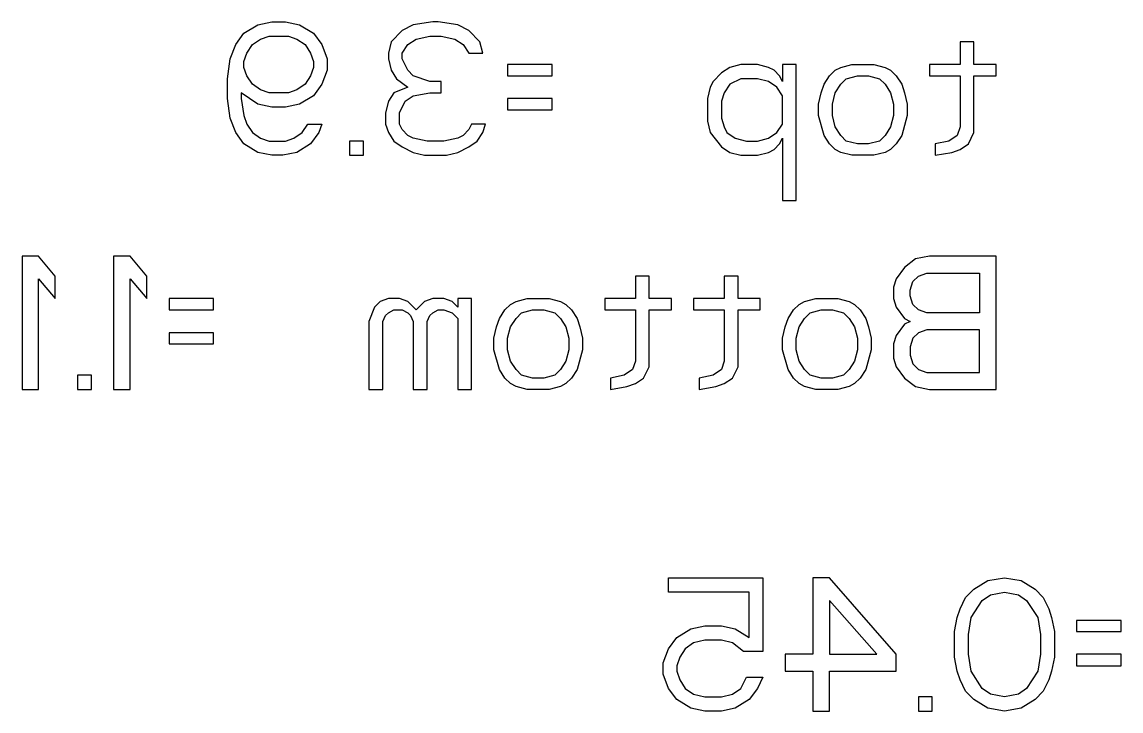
# Model space of a CAD drawing. Header units: millimetres. Extents: x 0 to 594, y 0 to 420.
# Drawn here: x 467.8 to 485.95, y 227.69 to 239.07 of the extents above; entities that cross this region are included whole.
import ezdxf

# ---------------------------------------------------------------- set-up
doc = ezdxf.new("R2010")
doc.units = ezdxf.units.MM
doc.header["$LTSCALE"] = 32.67
doc.layers.add('5_CURVES', color=7, linetype='CONTINUOUS')

msp = doc.modelspace()

# ---------------------------------------------------------------- linework, layer by layer
at = {"layer": '5_CURVES', "color": 40, "linetype": 'CONTINUOUS'}
for p, q in [((471.695, 239.022), (471.925, 239.069)), ((471.925, 239.069), (472.154, 239.069)), ((472.154, 239.069), (472.383, 239.022)), ((474.583, 239.069), (474.262, 239.022)), ((474.675, 239.069), (474.583, 239.069)), ((474.995, 239.022), (474.675, 239.069)), ((471.329, 238.695), (471.466, 238.882)), ((471.466, 238.882), (471.695, 239.022)), ((472.383, 239.022), (472.612, 238.882)), ((472.612, 238.882), (472.75, 238.695)), ((474.079, 238.929), (473.895, 238.742)), ((474.262, 239.022), (474.079, 238.929)), ((475.179, 238.929), (474.995, 239.022)), ((475.362, 238.742), (475.179, 238.929)), ((471.237, 238.461), (471.329, 238.695)), ((471.512, 238.554), (471.604, 238.695)), ((471.604, 238.695), (471.741, 238.788)), ((471.741, 238.788), (471.879, 238.835)), ((471.879, 238.835), (472.2, 238.835)), ((472.2, 238.835), (472.337, 238.788)), ((472.337, 238.788), (472.475, 238.695)), ((472.475, 238.695), (472.566, 238.554)), ((472.75, 238.695), (472.841, 238.461)), ((473.895, 238.742), (473.85, 238.554)), ((474.079, 238.554), (474.17, 238.695)), ((474.17, 238.695), (474.308, 238.788)), ((474.308, 238.788), (474.537, 238.835)), ((474.537, 238.835), (474.72, 238.835)), ((474.72, 238.835), (474.95, 238.788)), ((474.95, 238.788), (475.087, 238.695)), ((475.087, 238.695), (475.179, 238.554)), ((475.408, 238.554), (475.362, 238.742)), ((483.52, 238.742), (483.291, 238.742)), ((483.291, 238.742), (483.291, 238.367)), ((483.52, 238.367), (483.52, 238.742)), ((471.466, 238.414), (471.512, 238.554)), ((472.566, 238.554), (472.612, 238.414)), ((473.85, 238.554), (473.85, 238.461)), ((474.079, 238.461), (474.079, 238.554)), ((475.179, 238.554), (475.408, 238.554)), ((471.191, 238.133), (471.237, 238.461)), ((471.466, 238.32), (471.466, 238.414)), ((471.512, 238.18), (471.466, 238.32)), ((472.612, 238.32), (472.566, 238.18)), ((472.612, 238.414), (472.612, 238.32)), ((472.841, 238.461), (472.841, 238.274)), ((473.85, 238.461), (473.895, 238.274)), ((474.17, 238.274), (474.079, 238.461)), ((476.554, 238.367), (475.82, 238.367)), ((475.82, 238.367), (475.82, 238.18)), ((476.554, 238.18), (476.554, 238.367)), ((479.487, 238.32), (479.35, 238.227)), ((479.67, 238.367), (479.487, 238.32)), ((479.945, 238.367), (479.67, 238.367)), ((480.129, 238.32), (479.945, 238.367)), ((480.22, 238.274), (480.129, 238.32)), ((480.587, 238.367), (480.358, 238.367)), ((480.358, 238.367), (480.358, 238.086)), ((480.587, 236.12), (480.587, 238.367)), ((481.229, 238.274), (481.32, 238.32)), ((481.32, 238.32), (481.504, 238.367)), ((481.504, 238.367), (481.87, 238.367)), ((481.87, 238.367), (482.054, 238.32)), ((482.054, 238.32), (482.145, 238.274)), ((483.291, 238.367), (482.787, 238.367)), ((482.787, 238.367), (482.787, 238.18)), ((483.887, 238.367), (483.52, 238.367)), ((483.887, 238.18), (483.887, 238.367)), ((471.191, 237.805), (471.191, 238.133)), ((471.604, 238.04), (471.512, 238.18)), ((472.566, 238.18), (472.475, 238.04)), ((472.841, 238.274), (472.75, 238.04)), ((473.895, 238.274), (473.987, 238.133)), ((473.987, 238.133), (474.17, 237.993)), ((474.262, 238.18), (474.17, 238.274)), ((474.537, 238.086), (474.262, 238.18)), ((475.82, 238.18), (476.554, 238.18)), ((479.35, 238.227), (479.212, 238.086)), ((479.67, 238.133), (479.487, 238.04)), ((479.945, 238.133), (479.67, 238.133)), ((480.129, 238.086), (479.945, 238.133)), ((480.312, 238.18), (480.22, 238.274)), ((480.358, 238.086), (480.312, 238.18)), ((481.045, 238.04), (481.137, 238.18)), ((481.137, 238.18), (481.229, 238.274)), ((481.32, 238.04), (481.412, 238.133)), ((481.412, 238.133), (481.595, 238.18)), ((481.595, 238.18), (481.779, 238.18)), ((481.779, 238.18), (481.962, 238.133)), ((481.962, 238.133), (482.054, 238.04)), ((482.145, 238.274), (482.237, 238.18)), ((482.237, 238.18), (482.329, 238.04)), ((482.787, 238.18), (483.291, 238.18)), ((483.291, 238.18), (483.291, 237.337)), ((483.52, 238.18), (483.887, 238.18)), ((483.52, 237.244), (483.52, 238.18)), ((471.741, 237.946), (471.604, 238.04)), ((472.475, 238.04), (472.337, 237.946)), ((472.75, 238.04), (472.612, 237.852)), ((474.17, 237.993), (473.941, 237.899)), ((474.72, 238.086), (474.537, 238.086)), ((474.72, 237.899), (474.72, 238.086)), ((479.166, 237.993), (479.12, 237.805)), ((479.212, 238.086), (479.166, 237.993)), ((479.487, 238.04), (479.395, 237.899)), ((480.266, 237.993), (480.129, 238.086)), ((480.358, 237.852), (480.266, 237.993)), ((481, 237.899), (481.045, 238.04)), ((481.229, 237.899), (481.32, 238.04)), ((482.054, 238.04), (482.145, 237.899)), ((482.329, 238.04), (482.375, 237.899)), ((471.237, 237.478), (471.191, 237.805)), ((471.42, 237.899), (471.42, 237.805)), ((471.695, 237.712), (471.42, 237.899)), ((471.42, 237.805), (471.466, 237.525)), ((471.879, 237.899), (471.741, 237.946)), ((472.2, 237.899), (471.879, 237.899)), ((472.337, 237.946), (472.2, 237.899)), ((472.612, 237.852), (472.383, 237.712)), ((473.941, 237.899), (473.85, 237.759)), ((474.125, 237.759), (474.262, 237.852)), ((474.262, 237.852), (474.537, 237.899)), ((474.537, 237.899), (474.72, 237.899)), ((476.554, 237.805), (475.82, 237.805)), ((475.82, 237.805), (475.82, 237.618)), ((476.554, 237.618), (476.554, 237.805)), ((479.12, 237.805), (479.12, 237.431)), ((479.395, 237.899), (479.35, 237.759)), ((480.358, 237.384), (480.358, 237.852)), ((480.954, 237.712), (481, 237.899)), ((481.183, 237.712), (481.229, 237.899)), ((482.145, 237.899), (482.191, 237.712)), ((482.375, 237.899), (482.42, 237.712)), ((471.925, 237.665), (471.695, 237.712)), ((472.154, 237.665), (471.925, 237.665)), ((472.383, 237.712), (472.154, 237.665)), ((473.85, 237.759), (473.804, 237.571)), ((474.033, 237.571), (474.125, 237.759)), ((475.82, 237.618), (476.554, 237.618)), ((479.35, 237.759), (479.35, 237.478)), ((480.954, 237.525), (480.954, 237.712)), ((481.183, 237.525), (481.183, 237.712)), ((482.191, 237.712), (482.191, 237.525)), ((482.42, 237.712), (482.42, 237.525)), ((471.329, 237.244), (471.237, 237.478)), ((471.466, 237.525), (471.512, 237.384)), ((473.804, 237.571), (473.804, 237.384)), ((474.033, 237.384), (474.033, 237.571)), ((479.12, 237.431), (479.166, 237.244)), ((479.35, 237.478), (479.395, 237.337)), ((481.045, 237.197), (480.954, 237.525)), ((481.229, 237.337), (481.183, 237.525)), ((482.191, 237.525), (482.145, 237.337)), ((482.42, 237.525), (482.329, 237.197)), ((471.466, 237.057), (471.329, 237.244)), ((471.512, 237.384), (471.604, 237.244)), ((471.604, 237.244), (471.741, 237.15)), ((472.291, 237.15), (472.429, 237.244)), ((472.429, 237.244), (472.52, 237.384)), ((472.52, 237.384), (472.75, 237.384)), ((472.704, 237.244), (472.566, 237.057)), ((472.75, 237.384), (472.704, 237.244)), ((473.804, 237.384), (473.85, 237.244)), ((473.85, 237.244), (473.941, 237.103)), ((474.079, 237.291), (474.033, 237.384)), ((474.17, 237.197), (474.079, 237.291)), ((475.179, 237.291), (475.087, 237.197)), ((475.225, 237.384), (475.179, 237.291)), ((475.454, 237.384), (475.225, 237.384)), ((475.316, 237.103), (475.408, 237.244)), ((475.408, 237.244), (475.454, 237.384)), ((479.166, 237.244), (479.35, 237.01)), ((479.395, 237.337), (479.441, 237.244)), ((479.441, 237.244), (479.579, 237.15)), ((480.129, 237.15), (480.266, 237.244)), ((480.266, 237.244), (480.358, 237.384)), ((481.32, 237.197), (481.229, 237.337)), ((482.145, 237.337), (482.054, 237.197)), ((483.291, 237.337), (483.245, 237.197)), ((483.429, 237.057), (483.52, 237.244)), ((471.695, 236.916), (471.466, 237.057)), ((471.741, 237.15), (471.879, 237.103)), ((471.879, 237.103), (472.154, 237.103)), ((472.154, 237.103), (472.291, 237.15)), ((472.566, 237.057), (472.337, 236.916)), ((473.437, 237.103), (473.208, 237.103)), ((473.208, 237.103), (473.208, 236.869)), ((473.437, 236.869), (473.437, 237.103)), ((473.941, 237.103), (474.079, 237.01)), ((474.262, 237.15), (474.17, 237.197)), ((474.491, 237.103), (474.262, 237.15)), ((474.766, 237.103), (474.491, 237.103)), ((474.995, 237.15), (474.766, 237.103)), ((475.087, 237.197), (474.995, 237.15)), ((475.179, 237.01), (475.316, 237.103)), ((479.579, 237.15), (479.762, 237.103)), ((479.762, 237.103), (479.945, 237.103)), ((479.945, 237.103), (480.129, 237.15)), ((480.22, 236.963), (480.312, 237.057)), ((480.312, 237.057), (480.358, 237.15)), ((480.358, 237.15), (480.358, 236.12)), ((481.137, 237.057), (481.045, 237.197)), ((481.229, 236.963), (481.137, 237.057)), ((481.412, 237.103), (481.32, 237.197)), ((481.595, 237.057), (481.412, 237.103)), ((481.779, 237.057), (481.595, 237.057)), ((481.962, 237.103), (481.779, 237.057)), ((482.054, 237.197), (481.962, 237.103)), ((482.237, 237.057), (482.145, 236.963)), ((482.329, 237.197), (482.237, 237.057)), ((483.108, 237.103), (482.879, 237.057)), ((482.879, 237.057), (482.879, 236.869)), ((483.245, 237.197), (483.108, 237.103)), ((483.291, 236.963), (483.429, 237.057)), ((471.925, 236.869), (471.695, 236.916)), ((472.108, 236.869), (471.925, 236.869)), ((472.337, 236.916), (472.108, 236.869)), ((473.208, 236.869), (473.437, 236.869)), ((474.079, 237.01), (474.262, 236.916)), ((474.262, 236.916), (474.445, 236.869)), ((474.445, 236.869), (474.812, 236.869)), ((474.812, 236.869), (474.995, 236.916)), ((474.995, 236.916), (475.179, 237.01)), ((479.35, 237.01), (479.487, 236.916)), ((479.487, 236.916), (479.67, 236.869)), ((479.67, 236.869), (479.945, 236.869)), ((479.945, 236.869), (480.129, 236.916)), ((480.129, 236.916), (480.22, 236.963)), ((481.32, 236.916), (481.229, 236.963)), ((481.504, 236.869), (481.32, 236.916)), ((481.87, 236.869), (481.504, 236.869)), ((482.054, 236.916), (481.87, 236.869)), ((482.145, 236.963), (482.054, 236.916)), ((482.879, 236.869), (483.154, 236.916)), ((483.154, 236.916), (483.291, 236.963)), ((480.358, 236.12), (480.587, 236.12)), ((468.075, 235.202), (467.8, 235.202)), ((467.8, 235.202), (467.8, 233.002)), ((468.35, 234.874), (468.075, 235.202)), ((469.587, 235.202), (469.312, 235.202)), ((469.312, 235.202), (469.312, 233.002)), ((469.862, 234.874), (469.587, 235.202)), ((482.558, 235.155), (482.375, 235.015)), ((482.787, 235.202), (482.558, 235.155)), ((483.887, 235.202), (482.787, 235.202)), ((483.887, 233.002), (483.887, 235.202)), ((468.35, 234.5), (468.35, 234.874)), ((469.862, 234.5), (469.862, 234.874)), ((478.158, 234.874), (477.929, 234.874)), ((477.929, 234.874), (477.929, 234.5)), ((478.158, 234.5), (478.158, 234.874)), ((479.625, 234.874), (479.395, 234.874)), ((479.395, 234.874), (479.395, 234.5)), ((479.625, 234.5), (479.625, 234.874)), ((482.375, 235.015), (482.237, 234.827)), ((482.512, 234.781), (482.604, 234.874)), ((482.604, 234.874), (482.741, 234.921)), ((482.741, 234.921), (483.612, 234.921)), ((483.612, 234.921), (483.612, 234.266)), ((468.075, 233.002), (468.075, 234.827)), ((468.075, 234.827), (468.35, 234.5)), ((469.587, 233.002), (469.587, 234.827)), ((469.587, 234.827), (469.862, 234.5)), ((482.237, 234.827), (482.191, 234.687)), ((482.191, 234.687), (482.191, 234.5)), ((482.466, 234.64), (482.512, 234.781)), ((470.962, 234.5), (470.229, 234.5)), ((470.229, 234.5), (470.229, 234.313)), ((470.962, 234.313), (470.962, 234.5)), ((473.85, 234.5), (473.712, 234.453)), ((474.033, 234.5), (473.85, 234.5)), ((474.17, 234.453), (474.033, 234.5)), ((474.583, 234.5), (474.445, 234.453)), ((474.766, 234.5), (474.583, 234.5)), ((474.904, 234.453), (474.766, 234.5)), ((475.225, 234.5), (474.995, 234.5)), ((474.995, 234.5), (474.995, 234.359)), ((475.225, 233.002), (475.225, 234.5)), ((475.958, 234.453), (476.141, 234.5)), ((476.141, 234.5), (476.508, 234.5)), ((476.508, 234.5), (476.691, 234.453)), ((477.929, 234.5), (477.425, 234.5)), ((477.425, 234.5), (477.425, 234.313)), ((478.525, 234.5), (478.158, 234.5)), ((478.525, 234.313), (478.525, 234.5)), ((479.395, 234.5), (478.891, 234.5)), ((478.891, 234.5), (478.891, 234.313)), ((479.991, 234.5), (479.625, 234.5)), ((479.991, 234.313), (479.991, 234.5)), ((480.725, 234.453), (480.908, 234.5)), ((480.908, 234.5), (481.275, 234.5)), ((481.275, 234.5), (481.458, 234.453)), ((482.191, 234.5), (482.237, 234.359)), ((482.466, 234.547), (482.466, 234.64)), ((482.512, 234.406), (482.466, 234.547)), ((473.62, 234.359), (473.529, 234.125)), ((473.712, 234.453), (473.62, 234.359)), ((474.308, 234.313), (474.17, 234.453)), ((474.445, 234.453), (474.308, 234.313)), ((474.995, 234.359), (474.904, 234.453)), ((475.775, 234.313), (475.866, 234.406)), ((475.866, 234.406), (475.958, 234.453)), ((476.691, 234.453), (476.783, 234.406)), ((476.783, 234.406), (476.875, 234.313)), ((480.541, 234.313), (480.633, 234.406)), ((480.633, 234.406), (480.725, 234.453)), ((481.458, 234.453), (481.55, 234.406)), ((481.55, 234.406), (481.641, 234.313)), ((482.237, 234.359), (482.375, 234.172)), ((482.604, 234.313), (482.512, 234.406)), ((470.229, 234.313), (470.962, 234.313)), ((473.758, 234.125), (473.804, 234.219)), ((473.804, 234.219), (473.85, 234.266)), ((473.85, 234.266), (473.941, 234.313)), ((473.941, 234.313), (474.079, 234.313)), ((474.079, 234.313), (474.17, 234.266)), ((474.17, 234.266), (474.216, 234.219)), ((474.216, 234.219), (474.262, 234.125)), ((474.491, 234.125), (474.537, 234.219)), ((474.537, 234.219), (474.583, 234.266)), ((474.583, 234.266), (474.675, 234.313)), ((474.675, 234.313), (474.766, 234.313)), ((474.766, 234.313), (474.904, 234.266)), ((474.904, 234.266), (474.995, 234.172)), ((474.995, 234.172), (474.995, 233.002)), ((475.637, 234.032), (475.683, 234.172)), ((475.683, 234.172), (475.775, 234.313)), ((475.866, 234.032), (475.958, 234.172)), ((475.958, 234.172), (476.05, 234.266)), ((476.05, 234.266), (476.233, 234.313)), ((476.233, 234.313), (476.416, 234.313)), ((476.416, 234.313), (476.6, 234.266)), ((476.6, 234.266), (476.691, 234.172)), ((476.691, 234.172), (476.783, 234.032)), ((476.875, 234.313), (476.966, 234.172)), ((476.966, 234.172), (477.012, 234.032)), ((477.425, 234.313), (477.929, 234.313)), ((477.929, 234.313), (477.929, 233.47)), ((478.158, 234.313), (478.525, 234.313)), ((478.158, 233.376), (478.158, 234.313)), ((478.891, 234.313), (479.395, 234.313)), ((479.395, 234.313), (479.395, 233.47)), ((479.625, 234.313), (479.991, 234.313)), ((479.625, 233.376), (479.625, 234.313)), ((480.404, 234.032), (480.45, 234.172)), ((480.45, 234.172), (480.541, 234.313)), ((480.633, 234.032), (480.725, 234.172)), ((480.725, 234.172), (480.816, 234.266)), ((480.816, 234.266), (481, 234.313)), ((481, 234.313), (481.183, 234.313)), ((481.183, 234.313), (481.366, 234.266)), ((481.366, 234.266), (481.458, 234.172)), ((481.458, 234.172), (481.55, 234.032)), ((481.641, 234.313), (481.733, 234.172)), ((481.733, 234.172), (481.779, 234.032)), ((482.375, 234.172), (482.466, 234.125)), ((482.741, 234.266), (482.604, 234.313)), ((483.612, 234.266), (482.741, 234.266)), ((473.529, 234.125), (473.529, 233.002)), ((473.758, 233.002), (473.758, 234.125)), ((474.262, 234.125), (474.262, 233.002)), ((474.491, 233.002), (474.491, 234.125)), ((475.591, 233.845), (475.637, 234.032)), ((475.82, 233.845), (475.866, 234.032)), ((476.783, 234.032), (476.829, 233.845)), ((477.012, 234.032), (477.058, 233.845)), ((480.358, 233.845), (480.404, 234.032)), ((480.587, 233.845), (480.633, 234.032)), ((481.55, 234.032), (481.595, 233.845)), ((481.779, 234.032), (481.825, 233.845)), ((482.375, 234.079), (482.237, 233.891)), ((482.466, 234.125), (482.375, 234.079)), ((482.741, 233.985), (482.604, 233.938)), ((483.612, 233.985), (482.741, 233.985)), ((483.612, 233.283), (483.612, 233.985)), ((470.962, 233.938), (470.229, 233.938)), ((470.229, 233.938), (470.229, 233.751)), ((470.962, 233.751), (470.962, 233.938)), ((475.591, 233.657), (475.591, 233.845)), ((475.82, 233.657), (475.82, 233.845)), ((476.829, 233.845), (476.829, 233.657)), ((477.058, 233.845), (477.058, 233.657)), ((480.358, 233.657), (480.358, 233.845)), ((480.587, 233.657), (480.587, 233.845)), ((481.595, 233.845), (481.595, 233.657)), ((481.825, 233.845), (481.825, 233.657)), ((482.237, 233.891), (482.191, 233.751)), ((482.512, 233.845), (482.466, 233.704)), ((482.604, 233.938), (482.512, 233.845)), ((470.229, 233.751), (470.962, 233.751)), ((475.683, 233.33), (475.591, 233.657)), ((475.866, 233.47), (475.82, 233.657)), ((476.829, 233.657), (476.783, 233.47)), ((477.058, 233.657), (476.966, 233.33)), ((480.45, 233.33), (480.358, 233.657)), ((480.633, 233.47), (480.587, 233.657)), ((481.595, 233.657), (481.55, 233.47)), ((481.825, 233.657), (481.733, 233.33)), ((482.191, 233.751), (482.191, 233.517)), ((482.466, 233.704), (482.466, 233.564)), ((475.958, 233.33), (475.866, 233.47)), ((476.783, 233.47), (476.691, 233.33)), ((477.929, 233.47), (477.883, 233.33)), ((479.395, 233.47), (479.35, 233.33)), ((480.725, 233.33), (480.633, 233.47)), ((481.55, 233.47), (481.458, 233.33)), ((482.191, 233.517), (482.237, 233.376)), ((482.466, 233.564), (482.512, 233.423)), ((482.512, 233.423), (482.604, 233.33)), ((468.945, 233.236), (468.716, 233.236)), ((468.716, 233.236), (468.716, 233.002)), ((468.945, 233.002), (468.945, 233.236)), ((475.775, 233.189), (475.683, 233.33)), ((476.05, 233.236), (475.958, 233.33)), ((476.233, 233.189), (476.05, 233.236)), ((476.6, 233.236), (476.416, 233.189)), ((476.691, 233.33), (476.6, 233.236)), ((476.966, 233.33), (476.875, 233.189)), ((477.745, 233.236), (477.516, 233.189)), ((477.883, 233.33), (477.745, 233.236)), ((478.066, 233.189), (478.158, 233.376)), ((479.212, 233.236), (478.983, 233.189)), ((479.35, 233.33), (479.212, 233.236)), ((479.533, 233.189), (479.625, 233.376)), ((480.541, 233.189), (480.45, 233.33)), ((480.816, 233.236), (480.725, 233.33)), ((481, 233.189), (480.816, 233.236)), ((481.366, 233.236), (481.183, 233.189)), ((481.458, 233.33), (481.366, 233.236)), ((481.733, 233.33), (481.641, 233.189)), ((482.237, 233.376), (482.375, 233.189)), ((482.604, 233.33), (482.741, 233.283)), ((482.741, 233.283), (483.612, 233.283)), ((475.866, 233.096), (475.775, 233.189)), ((475.958, 233.049), (475.866, 233.096)), ((476.141, 233.002), (475.958, 233.049)), ((476.416, 233.189), (476.233, 233.189)), ((476.691, 233.049), (476.508, 233.002)), ((476.783, 233.096), (476.691, 233.049)), ((476.875, 233.189), (476.783, 233.096)), ((477.516, 233.189), (477.516, 233.002)), ((477.516, 233.002), (477.791, 233.049)), ((477.791, 233.049), (477.929, 233.096)), ((477.929, 233.096), (478.066, 233.189)), ((478.983, 233.189), (478.983, 233.002)), ((478.983, 233.002), (479.258, 233.049)), ((479.258, 233.049), (479.395, 233.096)), ((479.395, 233.096), (479.533, 233.189)), ((480.633, 233.096), (480.541, 233.189)), ((480.725, 233.049), (480.633, 233.096)), ((480.908, 233.002), (480.725, 233.049)), ((481.183, 233.189), (481, 233.189)), ((481.458, 233.049), (481.275, 233.002)), ((481.55, 233.096), (481.458, 233.049)), ((481.641, 233.189), (481.55, 233.096)), ((482.375, 233.189), (482.558, 233.049)), ((482.558, 233.049), (482.787, 233.002)), ((467.8, 233.002), (468.075, 233.002)), ((468.716, 233.002), (468.945, 233.002)), ((469.312, 233.002), (469.587, 233.002)), ((473.529, 233.002), (473.758, 233.002)), ((474.262, 233.002), (474.491, 233.002)), ((474.995, 233.002), (475.225, 233.002)), ((476.508, 233.002), (476.141, 233.002)), ((481.275, 233.002), (480.908, 233.002)), ((482.787, 233.002), (483.887, 233.002)), ((478.479, 229.889), (480.037, 229.889)), ((478.479, 229.655), (478.479, 229.889)), ((480.037, 229.889), (480.037, 228.672)), ((481.137, 229.889), (480.862, 229.889)), ((480.862, 229.889), (480.862, 228.626)), ((482.237, 228.626), (481.137, 229.889)), ((483.52, 229.702), (483.75, 229.843)), ((483.75, 229.843), (484.025, 229.889)), ((484.025, 229.889), (484.3, 229.843)), ((484.3, 229.843), (484.529, 229.702)), ((479.808, 229.655), (478.479, 229.655)), ((479.808, 228.906), (479.808, 229.655)), ((483.383, 229.562), (483.52, 229.702)), ((483.658, 229.515), (483.795, 229.609)), ((483.795, 229.609), (484.025, 229.655)), ((484.025, 229.655), (484.254, 229.609)), ((484.254, 229.609), (484.391, 229.515)), ((484.529, 229.702), (484.666, 229.562)), ((481.137, 229.515), (481.137, 228.626)), ((481.916, 228.626), (481.137, 229.515)), ((483.291, 229.375), (483.383, 229.562)), ((483.475, 229.234), (483.658, 229.515)), ((484.391, 229.515), (484.575, 229.234)), ((484.666, 229.562), (484.758, 229.375)), ((483.245, 229.234), (483.291, 229.375)), ((484.758, 229.375), (484.804, 229.234)), ((478.845, 229.047), (479.075, 229.094)), ((479.075, 229.094), (479.35, 229.094)), ((479.35, 229.094), (479.579, 229.047)), ((483.2, 229), (483.245, 229.234)), ((483.429, 228.953), (483.475, 229.234)), ((484.575, 229.234), (484.62, 228.953)), ((484.804, 229.234), (484.85, 229)), ((485.95, 229.187), (485.216, 229.187)), ((485.216, 229.187), (485.216, 229)), ((485.95, 229), (485.95, 229.187)), ((478.479, 228.719), (478.616, 228.906)), ((478.616, 228.906), (478.845, 229.047)), ((479.579, 229.047), (479.808, 228.906)), ((483.2, 228.579), (483.2, 229)), ((483.429, 228.626), (483.429, 228.953)), ((484.62, 228.953), (484.62, 228.626)), ((484.85, 229), (484.85, 228.579)), ((485.216, 229), (485.95, 229)), ((478.387, 228.485), (478.479, 228.719)), ((478.754, 228.719), (478.662, 228.579)), ((478.891, 228.813), (478.754, 228.719)), ((479.075, 228.86), (478.891, 228.813)), ((479.35, 228.86), (479.075, 228.86)), ((479.533, 228.813), (479.35, 228.86)), ((479.716, 228.672), (479.533, 228.813)), ((478.662, 228.579), (478.616, 228.438)), ((480.037, 228.672), (479.716, 228.672)), ((480.862, 228.626), (480.404, 228.626)), ((480.404, 228.626), (480.404, 228.345)), ((481.137, 228.626), (481.916, 228.626)), ((482.237, 228.345), (482.237, 228.626)), ((483.245, 228.345), (483.2, 228.579)), ((483.475, 228.345), (483.429, 228.626)), ((484.62, 228.626), (484.575, 228.345)), ((484.85, 228.579), (484.804, 228.345)), ((485.95, 228.626), (485.216, 228.626)), ((485.216, 228.626), (485.216, 228.438)), ((485.95, 228.438), (485.95, 228.626)), ((478.387, 228.298), (478.387, 228.485)), ((478.616, 228.438), (478.616, 228.345)), ((478.616, 228.345), (478.662, 228.204)), ((480.404, 228.345), (480.862, 228.345)), ((480.862, 228.345), (480.862, 227.689)), ((481.137, 228.345), (482.237, 228.345)), ((481.137, 227.689), (481.137, 228.345)), ((483.291, 228.204), (483.245, 228.345)), ((483.658, 228.064), (483.475, 228.345)), ((484.575, 228.345), (484.391, 228.064)), ((484.804, 228.345), (484.758, 228.204)), ((485.216, 228.438), (485.95, 228.438)), ((478.479, 228.064), (478.387, 228.298)), ((478.662, 228.204), (478.754, 228.064)), ((479.67, 228.064), (479.762, 228.251)), ((479.762, 228.251), (480.037, 228.251)), ((480.037, 228.251), (479.945, 228.064)), ((483.383, 228.017), (483.291, 228.204)), ((484.758, 228.204), (484.666, 228.017)), ((478.616, 227.877), (478.479, 228.064)), ((478.754, 228.064), (478.891, 227.97)), ((478.891, 227.97), (479.075, 227.923)), ((479.35, 227.923), (479.533, 227.97)), ((479.533, 227.97), (479.67, 228.064)), ((479.945, 228.064), (479.808, 227.877)), ((483.52, 227.877), (483.383, 228.017)), ((483.795, 227.97), (483.658, 228.064)), ((484.025, 227.923), (483.795, 227.97)), ((484.254, 227.97), (484.025, 227.923)), ((484.391, 228.064), (484.254, 227.97)), ((484.666, 228.017), (484.529, 227.877)), ((478.845, 227.736), (478.616, 227.877)), ((479.075, 227.923), (479.35, 227.923)), ((479.808, 227.877), (479.579, 227.736)), ((482.833, 227.923), (482.604, 227.923)), ((482.604, 227.923), (482.604, 227.689)), ((482.833, 227.689), (482.833, 227.923)), ((483.75, 227.736), (483.52, 227.877)), ((484.529, 227.877), (484.3, 227.736)), ((479.075, 227.689), (478.845, 227.736)), ((479.35, 227.689), (479.075, 227.689)), ((479.579, 227.736), (479.35, 227.689)), ((480.862, 227.689), (481.137, 227.689)), ((482.604, 227.689), (482.833, 227.689)), ((484.025, 227.689), (483.75, 227.736)), ((484.3, 227.736), (484.025, 227.689))]:
    msp.add_line(p, q, dxfattribs=at)

doc.saveas('drawing.dxf')
